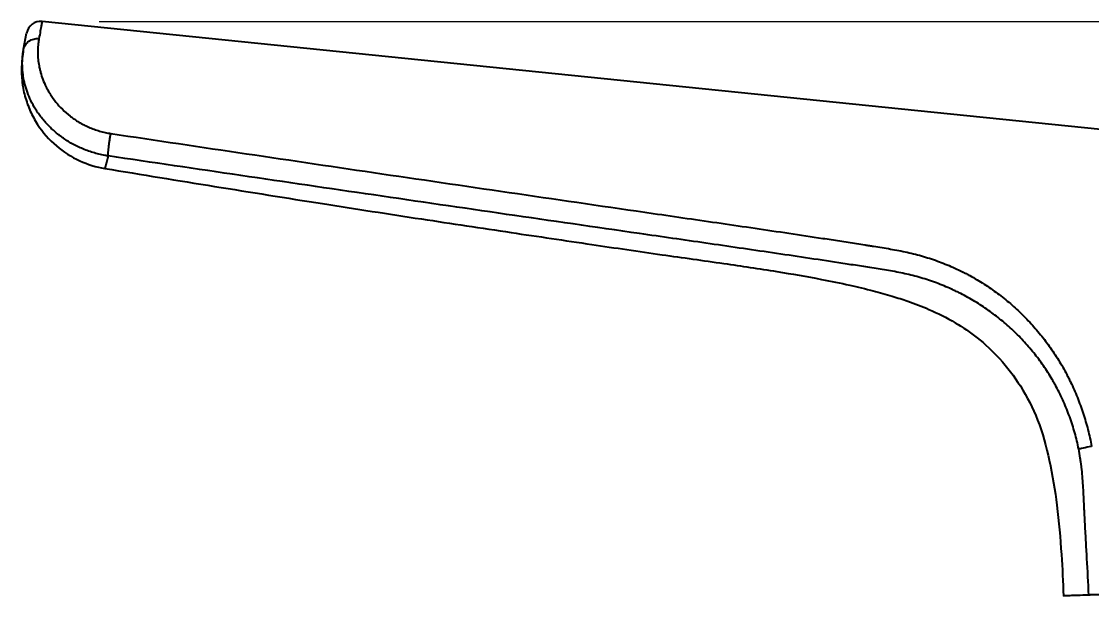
# Model space of a CAD drawing. Extents: x 0 to 790, y 0 to 579.
# Drawn here: x 401.8 to 476.8, y 383.3 to 424.7 of the extents above; entities that cross this region are included whole.
import ezdxf

# ---------------------------------------------------------------- set-up
doc = ezdxf.new("R2010")
doc.units = 0
doc.header["$LTSCALE"] = 10
doc.header["$MEASUREMENT"] = 0
doc.header["$PDMODE"] = 3
doc.header["$PDSIZE"] = -10
doc.layers.get('0').update_dxf_attribs({"linetype": 'CONTINUOUS'})
doc.layers.get('DEFPOINTS').update_dxf_attribs({"linetype": 'CONTINUOUS'})
doc.layers.add('1', color=7, linetype='CONTINUOUS')
doc.styles.add('Daelim Dimension', font='')
doc.styles.get('Daelim Dimension').set_extended_font_data('나눔고딕')
doc.dimstyles.new('DEFAULT', dxfattribs={"dimscale": 2, "dimtxt": 2, "dimasz": 2, "dimexe": 0, "dimexo": 2, "dimgap": 1, "dimtad": 1, "dimdec": 0, "dimzin": 9, "dimdsep": 46, "dimtxsty": 'Daelim Dimension', "dimcen": 0.5, "dimclrd": 5, "dimclre": 5, "dimclrt": 256, "dimadec": 1, "dimazin": 0, "dimtfac": 1, "dimtdec": 0, "dimtix": 1, "dimtmove": 0, "dimatfit": 3, "dimfxl": 1, "dimtolj": 1, "dimtzin": 1, "dimlwd": 9, "dimlwe": 9, "dimarcsym": 0})

# ---------------------------------------------------------------- blocks, each defined once
blk = doc.blocks.new('*D0')
at = {"color": 5, "lineweight": 9, "ltscale": 0.5, "transparency": 16777216}
for p, q in [((407.224, 424.72), (603.397, 424.72)), ((603.397, 420.72), (603.397, 277.008)), ((549.91, 273.008), (603.397, 273.008))]:
    blk.add_line(p, q, dxfattribs=at)
at = {"color": 5, "ltscale": 0.5, "transparency": 16777216}
for points in [[(602.73, 420.72), (604.064, 420.72), (603.397, 424.72)], [(602.73, 277.008), (604.064, 277.008), (603.397, 273.008)]]:
    blk.add_solid(points, dxfattribs=at)
at = {"layer": 'DEFPOINTS', "color": 0, "ltscale": 0.5, "transparency": 16777216}
for p in [(403.224, 424.72), (545.91, 273.008), (603.397, 273.008)]:
    blk.add_point(p, dxfattribs=at)
at = {"color": 7, "lineweight": -3, "ltscale": 0.5, "transparency": 16777216, "insert": (595.753, 348.864), "char_height": 10, "attachment_point": 5, "rotation": 90, "style": 'Daelim Dimension'}
blk.add_mtext('\\A1;151.5', dxfattribs=at)

msp = doc.modelspace()

# ---------------------------------------------------------------- linework, layer by layer
at = {"layer": '1', "color": 7, "linetype": 'Continuous', "lineweight": -3}
for p, q in [((501.988, 414.631), (403.218, 424.72)), ((401.927, 422.765), (402.139, 423.907)), ((401.927, 422.764), (401.927, 422.765))]:
    msp.add_line(p, q, dxfattribs=at)
msp.add_arc((403.122, 423.725), 1, 84.75487, 169.49507, dxfattribs=at)
msp.add_ellipse((476.904, 394.884), major_axis=(-0.981, -0.195), ratio=0.010859, start_param=4.766964, end_param=6.079465, dxfattribs=at)
for points, knots in [([(403.224, 424.72), (403.224, 424.72), (403.224, 424.72), (403.224, 424.72), (403.222, 424.713), (403.219, 424.694), (403.217, 424.686), (403.215, 424.672), (403.214, 424.667), (403.212, 424.655), (403.211, 424.649), (403.2, 424.592), (403.186, 424.515), (403.149, 424.313), (403.126, 424.187), (403.07, 423.885), (403.038, 423.71), (403.001, 423.509)], [0, 0, 0, 0, 0.000142, 0.000142, 0.125125, 0.125125, 0.187616, 0.187616, 0.218861, 0.218861, 0.250107, 0.250107, 0.500071, 0.500071, 0.750036, 0.750036, 1, 1, 1, 1]), ([(401.927, 422.765), (401.937, 422.822), (401.954, 422.878), (401.997, 422.985), (402.024, 423.037), (402.088, 423.134), (402.125, 423.18), (402.208, 423.265), (402.254, 423.303), (402.352, 423.371), (402.405, 423.401), (402.515, 423.451), (402.573, 423.471), (402.692, 423.5), (402.754, 423.509), (402.877, 423.517), (402.939, 423.516), (403.001, 423.509)], [0, 0, 0, 0, 0.125, 0.125, 0.25, 0.25, 0.375, 0.375, 0.5, 0.5, 0.625, 0.625, 0.75, 0.75, 0.875, 0.875, 1, 1, 1, 1]), ([(403.001, 423.509), (402.992, 423.46), (402.983, 423.41), (402.972, 423.332), (402.968, 423.306), (402.96, 423.252), (402.943, 423.117), (402.93, 422.973), (402.917, 422.732), (402.915, 422.605), (402.92, 422.342), (402.928, 422.204), (402.956, 421.918), (402.977, 421.77), (403.019, 421.539), (403.035, 421.461), (403.063, 421.341), (403.072, 421.301), (403.093, 421.219), (403.104, 421.179), (403.161, 420.973), (403.216, 420.805), (403.346, 420.464), (403.421, 420.291), (403.553, 420.028), (403.6, 419.94), (403.675, 419.808), (403.714, 419.741), (403.755, 419.674), (403.782, 419.63), (403.796, 419.607), (403.924, 419.407), (404.05, 419.231), (404.327, 418.887), (404.479, 418.718), (404.81, 418.39), (404.99, 418.23), (405.236, 418.039), (405.286, 418.002), (405.387, 417.928), (405.54, 417.82), (405.699, 417.718), (406.026, 417.523), (406.255, 417.405), (406.616, 417.247), (406.739, 417.198), (406.928, 417.13), (406.992, 417.108), (407.12, 417.066), (407.185, 417.046), (407.379, 416.99), (407.642, 416.923), (407.91, 416.874), (408.046, 416.853)], [0, 0, 0, 0, 0.03125, 0.03125, 0.046875, 0.046875, 0.0625, 0.125, 0.125, 0.1875, 0.1875, 0.25, 0.25, 0.3125, 0.3125, 0.34375, 0.34375, 0.359375, 0.359375, 0.375, 0.375, 0.4375, 0.4375, 0.5, 0.5, 0.53125, 0.53125, 0.546875, 0.554687, 0.554687, 0.5625, 0.5625, 0.625, 0.625, 0.6875, 0.6875, 0.75, 0.75, 0.765625, 0.765625, 0.78125, 0.8125, 0.8125, 0.875, 0.875, 0.90625, 0.90625, 0.921875, 0.921875, 0.9375, 0.9375, 0.96875, 1, 1, 1, 1]), ([(407.854, 415.279), (407.845, 415.28), (407.836, 415.282), (407.818, 415.285), (407.791, 415.289), (407.728, 415.299), (407.602, 415.32), (407.495, 415.341), (407.282, 415.386), (407.001, 415.454), (406.724, 415.537), (406.45, 415.628), (406.316, 415.678), (405.921, 415.836), (405.667, 415.954), (405.18, 416.216), (404.946, 416.36), (404.665, 416.554), (404.61, 416.593), (404.528, 416.654), (404.5, 416.674), (404.446, 416.715), (404.312, 416.818), (404.185, 416.924), (403.888, 417.183), (403.705, 417.362), (403.365, 417.733), (403.209, 417.923), (403.03, 418.167), (402.977, 418.241), (402.926, 418.315), (402.893, 418.364), (402.876, 418.389), (402.794, 418.514), (402.733, 418.613), (402.56, 418.912), (402.458, 419.11), (402.281, 419.503), (402.205, 419.699), (402.108, 419.989), (402.079, 420.085), (402.026, 420.275), (402.002, 420.369), (401.939, 420.646), (401.907, 420.825), (401.861, 421.17), (401.847, 421.337), (401.833, 421.657), (401.832, 421.811), (401.843, 422.106), (401.854, 422.247), (401.877, 422.448), (401.89, 422.546), (401.908, 422.657), (401.917, 422.71), (401.922, 422.737), (401.924, 422.748), (401.925, 422.756), (401.926, 422.76), (401.927, 422.764)], [0, 0, 0, 0, 0.001953, 0.001953, 0.003906, 0.007813, 0.015625, 0.03125, 0.03125, 0.0625, 0.09375, 0.09375, 0.125, 0.125, 0.1875, 0.1875, 0.25, 0.25, 0.265625, 0.265625, 0.273438, 0.273438, 0.28125, 0.3125, 0.3125, 0.375, 0.375, 0.4375, 0.4375, 0.453125, 0.460938, 0.460938, 0.46875, 0.46875, 0.5, 0.5, 0.5625, 0.5625, 0.625, 0.625, 0.65625, 0.65625, 0.6875, 0.6875, 0.75, 0.75, 0.8125, 0.8125, 0.875, 0.875, 0.9375, 0.9375, 0.96875, 0.984375, 0.992188, 0.996094, 0.998047, 0.998047, 1, 1, 1, 1]), ([(401.905, 422.633), (401.884, 422.557), (401.844, 422.298), (401.761, 421.584), (401.787, 420.568), (401.986, 419.479), (402.36, 418.432), (403.033, 417.199), (404.147, 415.926), (405.803, 414.869), (407.005, 414.502), (407.628, 414.396)], [0, 0, 0, 0, 0.0809, 0.183218, 0.276789, 0.368504, 0.457906, 0.542109, 0.70035, 0.853989, 1, 1, 1, 1]), ([(407.854, 415.279), (407.851, 415.291), (407.849, 415.314), (407.849, 415.381), (407.851, 415.424), (407.858, 415.529), (407.863, 415.59), (407.876, 415.726), (407.885, 415.801), (407.904, 415.959), (407.915, 416.042), (407.939, 416.212), (407.951, 416.298), (407.978, 416.468), (407.992, 416.551), (408.019, 416.71), (408.033, 416.785), (408.046, 416.853)], [0, 0, 0, 0, 0.125, 0.125, 0.25, 0.25, 0.375, 0.375, 0.5, 0.5, 0.625, 0.625, 0.75, 0.75, 0.875, 0.875, 1, 1, 1, 1]), ([(408.046, 416.853), (411.216, 416.378), (414.385, 415.905), (420.726, 414.962), (423.896, 414.493), (430.238, 413.559), (433.41, 413.094), (439.753, 412.165), (442.925, 411.702), (446.891, 411.126), (447.684, 411.01), (449.27, 410.78), (450.063, 410.665), (452.442, 410.319), (454.028, 410.087), (456.406, 409.732), (457.198, 409.613), (458.386, 409.431), (458.782, 409.37), (459.574, 409.248), (459.97, 409.186), (460.563, 409.093), (460.86, 409.046), (461.256, 408.984), (461.651, 408.922), (461.948, 408.875), (462.343, 408.81), (462.541, 408.777), (463.131, 408.673), (463.523, 408.599), (464.103, 408.47), (464.295, 408.424), (464.677, 408.326), (464.866, 408.274), (465.431, 408.108), (465.802, 407.984), (466.535, 407.711), (466.896, 407.562), (467.43, 407.318), (467.606, 407.234), (467.826, 407.124), (467.87, 407.102), (467.957, 407.058), (468.001, 407.035), (468.131, 406.967), (468.563, 406.736), (468.98, 406.489), (469.63, 406.072), (469.945, 405.853), (470.561, 405.395), (470.86, 405.156), (471.442, 404.656), (471.724, 404.396), (472.137, 403.989), (472.272, 403.851), (472.539, 403.569), (472.669, 403.426), (473.053, 402.991), (473.299, 402.693), (473.769, 402.081), (473.994, 401.766), (474.424, 401.12), (474.628, 400.789), (474.919, 400.278), (475.013, 400.106), (475.128, 399.887), (475.151, 399.844), (475.196, 399.756), (475.219, 399.712), (475.285, 399.579), (475.329, 399.49), (475.544, 399.045), (475.703, 398.684), (475.997, 397.951), (476.132, 397.58), (476.379, 396.828), (476.49, 396.446), (476.689, 395.673), (476.775, 395.282), (476.848, 394.884)], [0, 0, 0, 0, 0.125, 0.125, 0.25, 0.25, 0.375, 0.375, 0.5, 0.5, 0.53125, 0.53125, 0.5625, 0.5625, 0.625, 0.625, 0.65625, 0.65625, 0.671875, 0.671875, 0.6875, 0.6875, 0.695312, 0.699219, 0.703125, 0.710937, 0.710937, 0.71875, 0.71875, 0.734375, 0.734375, 0.742187, 0.742187, 0.75, 0.75, 0.765625, 0.765625, 0.78125, 0.78125, 0.789062, 0.789062, 0.791016, 0.791016, 0.792969, 0.792969, 0.796875, 0.8125, 0.8125, 0.828125, 0.828125, 0.84375, 0.84375, 0.859375, 0.859375, 0.867187, 0.867187, 0.875, 0.875, 0.890625, 0.890625, 0.90625, 0.90625, 0.921875, 0.921875, 0.929687, 0.929687, 0.931641, 0.931641, 0.933594, 0.933594, 0.9375, 0.9375, 0.953125, 0.953125, 0.96875, 0.96875, 0.984375, 0.984375, 1, 1, 1, 1]), ([(407.855, 415.279), (407.853, 415.272), (407.85, 415.259), (407.845, 415.239), (407.84, 415.22), (407.835, 415.201), (407.83, 415.182), (407.825, 415.163), (407.821, 415.145), (407.816, 415.126), (407.811, 415.108), (407.807, 415.091), (407.802, 415.073), (407.798, 415.056), (407.793, 415.039), (407.789, 415.022), (407.784, 415.005), (407.78, 414.989), (407.776, 414.972), (407.772, 414.956), (407.768, 414.941), (407.764, 414.925), (407.76, 414.91), (407.756, 414.895), (407.752, 414.88), (407.748, 414.865), (407.744, 414.851), (407.74, 414.837), (407.737, 414.823), (407.733, 414.809), (407.729, 414.796), (407.726, 414.783), (407.722, 414.77), (407.719, 414.757), (407.716, 414.744), (407.712, 414.732), (407.709, 414.72), (407.706, 414.708), (407.703, 414.696), (407.7, 414.685), (407.697, 414.674), (407.694, 414.663), (407.691, 414.652), (407.688, 414.642), (407.685, 414.631), (407.683, 414.621), (407.68, 414.611), (407.677, 414.602), (407.675, 414.592), (407.672, 414.583), (407.67, 414.574), (407.667, 414.566), (407.665, 414.557), (407.663, 414.549), (407.661, 414.541), (407.659, 414.533), (407.656, 414.525), (407.654, 414.518), (407.652, 414.511), (407.651, 414.504), (407.649, 414.497), (407.647, 414.491), (407.645, 414.485), (407.644, 414.479), (407.642, 414.473), (407.64, 414.467), (407.639, 414.462), (407.638, 414.457), (407.636, 414.452), (407.635, 414.447), (407.634, 414.443), (407.633, 414.438), (407.631, 414.434), (407.63, 414.431), (407.629, 414.427), (407.628, 414.424), (407.628, 414.421), (407.627, 414.418), (407.626, 414.415), (407.625, 414.413), (407.625, 414.41), (407.624, 414.408), (407.624, 414.407), (407.623, 414.405), (407.623, 414.404), (407.623, 414.403), (407.622, 414.402), (407.622, 414.401), (407.622, 414.401), (407.622, 414.4), (407.622, 414.4), (407.622, 414.4)], [0, 0, 0, 0, 0.0113, 0.0226, 0.0339, 0.045198, 0.056497, 0.067795, 0.079092, 0.090389, 0.101686, 0.112982, 0.124277, 0.135573, 0.146867, 0.158162, 0.169456, 0.180749, 0.192042, 0.203335, 0.214627, 0.225919, 0.237211, 0.248502, 0.259792, 0.271083, 0.282373, 0.293662, 0.304951, 0.31624, 0.327529, 0.338817, 0.350104, 0.361392, 0.372679, 0.383966, 0.395252, 0.406538, 0.417824, 0.42911, 0.440395, 0.45168, 0.462965, 0.474249, 0.485533, 0.496817, 0.5081, 0.519383, 0.530666, 0.541949, 0.553232, 0.564514, 0.575796, 0.587078, 0.598359, 0.609641, 0.620922, 0.632203, 0.643483, 0.654764, 0.666044, 0.677324, 0.688604, 0.699884, 0.711164, 0.722443, 0.733722, 0.745002, 0.756281, 0.767559, 0.778838, 0.790117, 0.801395, 0.812673, 0.823952, 0.83523, 0.846508, 0.857786, 0.869064, 0.880341, 0.891619, 0.902897, 0.914174, 0.925452, 0.936729, 0.948006, 0.959284, 0.970561, 0.981838, 0.993115, 1, 1, 1, 1]), ([(475.943, 394.695), (475.866, 395.084), (475.774, 395.466), (475.616, 396.03), (475.559, 396.217), (475.441, 396.587), (475.253, 397.137), (475.036, 397.675), (474.722, 398.38), (474.552, 398.727), (474.323, 399.154), (474.277, 399.239), (474.182, 399.407), (474.038, 399.657), (473.888, 399.902), (473.581, 400.385), (473.365, 400.697), (472.913, 401.303), (472.676, 401.597), (472.182, 402.168), (471.924, 402.445), (471.388, 402.981), (471.112, 403.238), (470.544, 403.729), (470.252, 403.964), (469.651, 404.413), (469.343, 404.627), (468.709, 405.034), (468.384, 405.227), (467.882, 405.501), (467.713, 405.59), (467.498, 405.697), (467.455, 405.718), (467.369, 405.76), (467.239, 405.823), (467.109, 405.884), (466.672, 406.082), (466.319, 406.228), (465.601, 406.495), (465.237, 406.615), (464.684, 406.777), (464.499, 406.827), (464.125, 406.923), (463.937, 406.967), (463.369, 407.092), (462.986, 407.164), (462.408, 407.264), (462.215, 407.296), (461.827, 407.358), (461.634, 407.389), (461.246, 407.448), (461.052, 407.478), (460.665, 407.538), (460.471, 407.568), (459.89, 407.657), (459.502, 407.717), (458.339, 407.895), (457.563, 408.012), (456.01, 408.244), (455.234, 408.359), (452.904, 408.701), (451.35, 408.926), (449.019, 409.263), (448.242, 409.375), (446.688, 409.6), (442.803, 410.161), (438.919, 410.725), (432.704, 411.628), (429.597, 412.081), (423.383, 412.989), (420.277, 413.445), (414.065, 414.359), (410.96, 414.818), (407.855, 415.279)], [0, 0, 0, 0, 0.015625, 0.015625, 0.023438, 0.023438, 0.03125, 0.046875, 0.046875, 0.0625, 0.0625, 0.066406, 0.066406, 0.070313, 0.078125, 0.078125, 0.09375, 0.09375, 0.109375, 0.109375, 0.125, 0.125, 0.140625, 0.140625, 0.15625, 0.15625, 0.171875, 0.171875, 0.1875, 0.1875, 0.195313, 0.195313, 0.197266, 0.197266, 0.199219, 0.203125, 0.203125, 0.21875, 0.21875, 0.234375, 0.234375, 0.242188, 0.242188, 0.25, 0.25, 0.265625, 0.265625, 0.273438, 0.273438, 0.28125, 0.28125, 0.289063, 0.289063, 0.296875, 0.296875, 0.3125, 0.3125, 0.34375, 0.34375, 0.375, 0.375, 0.4375, 0.4375, 0.46875, 0.46875, 0.5, 0.625, 0.625, 0.75, 0.75, 0.875, 0.875, 1, 1, 1, 1]), ([(407.629, 414.4), (410.191, 413.974), (415.28, 413.14), (422.683, 411.956), (429.622, 410.881), (435.917, 409.932), (441.542, 409.096), (446.511, 408.368), (450.843, 407.757), (454.576, 407.206), (457.525, 406.699), (459.779, 406.236), (461.432, 405.843), (462.792, 405.46), (464.098, 405.036), (465.599, 404.465), (467.249, 403.641), (468.928, 402.494), (470.497, 401.022), (471.96, 399.092), (473.177, 396.686), (473.957, 393.834), (474.46, 390.662), (474.739, 387.476), (474.842, 385.352), (474.868, 384.382)], [0, 0, 0, 0, 0.094556, 0.187704, 0.2729, 0.350126, 0.41943, 0.479886, 0.532926, 0.578673, 0.61726, 0.641819, 0.662413, 0.67908, 0.693242, 0.712365, 0.737503, 0.76018, 0.786147, 0.815447, 0.847916, 0.883648, 0.922574, 0.964723, 1, 1, 1, 1]), ([(476.657, 384.447), (476.614, 385.302), (476.569, 386.157), (476.511, 387.226), (476.499, 387.439), (476.475, 387.867), (476.463, 388.081), (476.427, 388.722), (476.403, 389.149), (476.369, 389.791), (476.353, 390.111), (476.337, 390.432), (476.327, 390.646), (476.322, 390.753), (476.298, 391.288), (476.28, 391.715), (476.227, 392.57), (476.193, 392.997), (476.131, 393.529), (476.117, 393.635), (476.088, 393.847), (476.041, 394.166), (475.985, 394.484), (475.943, 394.695)], [0, 0, 0, 0, 0.25, 0.25, 0.3125, 0.3125, 0.375, 0.375, 0.5, 0.5, 0.5625, 0.59375, 0.59375, 0.625, 0.625, 0.75, 0.75, 0.875, 0.875, 0.90625, 0.90625, 0.9375, 1, 1, 1, 1]), ([(476.657, 384.447), (476.36, 384.436), (476.1, 384.427), (475.655, 384.411), (475.47, 384.404), (475.285, 384.397), (475.25, 384.396), (475.186, 384.394), (475.156, 384.393), (475.073, 384.39), (475.026, 384.388), (474.916, 384.384), (474.879, 384.383), (474.879, 384.383), (474.879, 384.383), (474.879, 384.383)], [0, 0, 0, 0, 0.249887, 0.249887, 0.499775, 0.499775, 0.562246, 0.562246, 0.624718, 0.624718, 0.749662, 0.749662, 0.999549, 0.999549, 1, 1, 1, 1]), ([(477.587, 384.48), (477.531, 384.478), (477.42, 384.474), (477.313, 384.47), (477.208, 384.466), (477.159, 384.464), (477.064, 384.461), (477.019, 384.459), (476.935, 384.456), (476.896, 384.455), (476.827, 384.453), (476.796, 384.451), (476.741, 384.449), (476.718, 384.449), (476.681, 384.447), (476.667, 384.447), (476.657, 384.447)], [0, 0, 0, 0, 0.125, 0.25, 0.25, 0.375, 0.375, 0.5, 0.5, 0.625, 0.625, 0.75, 0.75, 0.875, 0.875, 1, 1, 1, 1])]:
    msp.add_open_spline(points, degree=3, knots=knots, dxfattribs=at)

# ---------------------------------------------------------------- dimensions: what is measured, and where the dimension line sits
at = {"color": 5, "lineweight": -3, "ltscale": 0.5}
dim = msp.add_linear_dim(base=(603.397, 273.008), p1=(403.224, 424.72), p2=(545.91, 273.008), angle=90, text='151.5', dimstyle='DEFAULT', override={"dimtxt": 5, "dimclrd": 5, "dimclre": 5, "dimclrt": 7}, dxfattribs=at)
dim.commit()
dim.dimension.update_dxf_attribs({"geometry": '*D0', "text_midpoint": (595.753, 348.864)})

doc.saveas('drawing.dxf')
